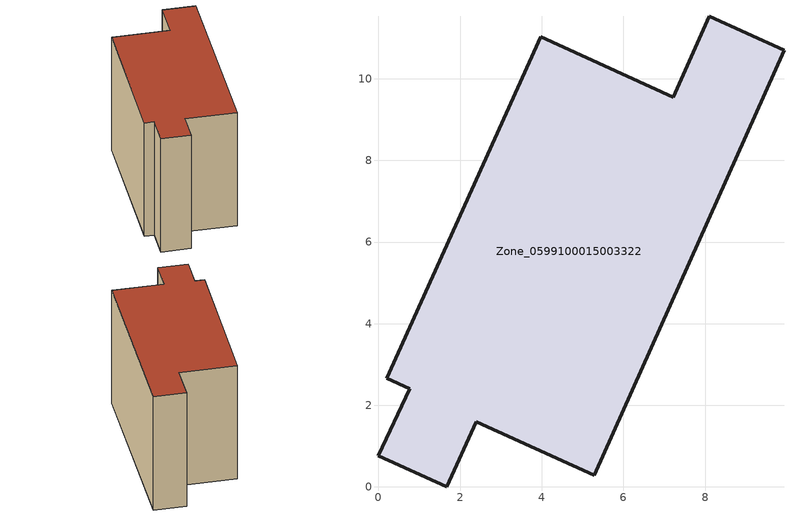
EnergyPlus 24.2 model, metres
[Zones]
Zone_0599100015003322
 floor ground (C_G): 2.4,1.6 1.67,0 0,0.76 0.76,2.41 0.21,2.66 3.98,11.03 7.22,9.55 8.1,11.54 9.93,10.7 5.29,0.28 z0.62
 wall outside (C_F): 1.67,0 2.4,1.6 5.29,0.28 9.93,10.7 8.1,11.54 7.22,9.55 3.98,11.03 0.21,2.66 0.76,2.41 0,0.76 1.67,0 z0.62:8.73
 roof outside (C_R): 0.76,2.41 0,0.76 1.67,0 2.4,1.6 5.29,0.28 9.93,10.7 8.1,11.54 7.22,9.55 3.98,11.03 0.21,2.66 z8.73
[BUILDING]
Pand.0599100015003322: North Axis=0; Terrain=City; Loads Convergence Tolerance Value=0.04; Temperature Convergence Tolerance Value=0.4; Solar Distribution=FullExterior; Maximum Number of Warmup Days=25; Minimum Number of Warmup Days=1
[Site:Location]
Rotterdam.The.Hague.AP_ZH_NLD Design_Conditions: Latitude=51.96; Longitude=4.45; Time Zone=1; Elevation=-4.5
[SITE:GROUNDTEMPERATURE:BUILDINGSURFACE]
18, 18, 18, 18, 18, 18, 18, 18, 18, 18, 18, 18
[MATERIAL] Thermal Absorptance=0.9; Solar Absorptance=0.7; Visible Absorptance=0.7
Name | Roughness | Thickness | Conductivity | Density | Specific Heat
G.TI.1965-1974 | MediumSmooth | 0.15 | 0.882353 | 540 | 1210
F.TI.1965-1974 | Rough | 0.3 | 0.697674 | 1920 | 840
R.TI.1965-1974 | MediumRough | 0.2 | 0.232558 | 1500 | 1000
[CONSTRUCTION]
C_G: G.TI.1965-1974
C_F: F.TI.1965-1974
C_R: R.TI.1965-1974
[ZONE]
Zone_0599100015003322: Type=1; Multiplier=1; Ceiling Height=Autocalculate; Volume=Autocalculate; Floor Area=autocalculate; Part of Total Floor Area=Yes
[ZONEINFILTRATION:DESIGNFLOWRATE]
Infil_Zone_0599100015003322: Zone or ZoneList or Space or SpaceList=Zone_0599100015003322; Schedule=AlwaysOn; Design Flow Rate Calculation Method=Flow/Area; Flow Rate per Floor Area=0.003; Constant Term Coefficient=1; Temperature Term Coefficient=0; Velocity Term Coefficient=0; Velocity Squared Term Coefficient=0
[HVACTEMPLATE:ZONE:IDEALLOADSAIRSYSTEM]
Zone_0599100015003322: Maximum Heating Supply Air Temperature=50; Minimum Cooling Supply Air Temperature=13; Maximum Heating Supply Air Humidity Ratio=0.0156; Minimum Cooling Supply Air Humidity Ratio=0.0077; Heating Limit=NoLimit; Cooling Limit=NoLimit; Dehumidification Control Type=ConstantSensibleHeatRatio; Cooling Sensible Heat Ratio=0.7; Dehumidification Setpoint=60; Humidification Control Type=None; Humidification Setpoint=30; Outdoor Air Method=None; Outdoor Air Flow Rate per Person=0.00944; Outdoor Air Flow Rate per Zone Floor Area=0; Outdoor Air Flow Rate per Zone=0; Demand Controlled Ventilation Type=None; Outdoor Air Economizer Type=NoEconomizer; Heat Recovery Type=None; Sensible Heat Recovery Effectiveness=0.7; Latent Heat Recovery Effectiveness=0.65
[ZONECONTROL:THERMOSTAT]
ThermostatControl_Zone_0599100015003322: Zone or ZoneList=Zone_0599100015003322; Control Type Schedule=DualSetpointControlType; Control 1=Thermostat_Zone_0599100015003322; Temperature Difference Between Cutout And Setpoint=0
[THERMOSTATSETPOINT:DUALSETPOINT]
Thermostat_Zone_0599100015003322: Heating Setpoint Temperature Schedule=HeatingSetpoint_Zone_0599100015003322; Cooling Setpoint Temperature Schedule=CoolingSetpoint_Zone_0599100015003322
[SCHEDULE:COMPACT]
HeatingSetpoint_Zone_0599100015003322: Through: 12/31, For: AllDays, Until: 24:00, 21
CoolingSetpoint_Zone_0599100015003322: Through: 12/31, For: AllDays, Until: 24:00, 24
DualSetpointControlType: Through: 12/31, For: AllDays, Until: 24:00, 4
AlwaysOn: Through: 12/31, For: AllDays, Until: 24:00, 1
